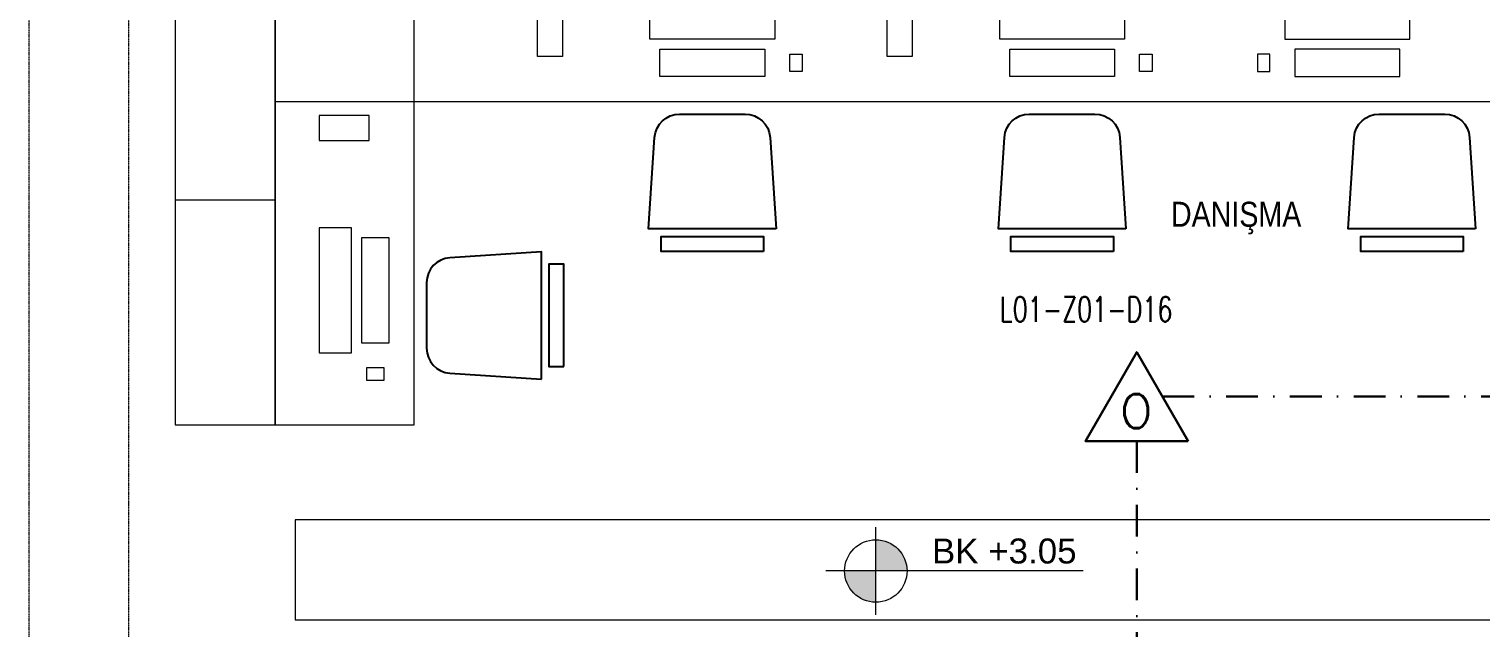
# Model space of a CAD drawing. Extents: x -3709 to 34975, y -230 to 8245.
# Drawn here: x 4486 to 5067, y 2430 to 2669 of the extents above; entities that cross this region are included whole.
import ezdxf
from ezdxf.enums import TextEntityAlignment as Align

# ---------------------------------------------------------------- set-up
doc = ezdxf.new("R2010")
doc.units = 0
doc.linetypes.add('DASHDOT', pattern=[25.4, 12.7, -6.35, 0, -6.35])
doc.linetypes.add('DOT2', pattern=[0.125, 0, -0.125])
doc.layers.get('0').update_dxf_attribs({"color": 9, "lineweight": 9})
for name, color, linetype, lineweight in [('05', 9, 'Continuous', 9), ('10', 9, 'Continuous', 9), ('20', 9, 'DOT2', 9), ('21', 9, 'Continuous', 9), ('E-DEDEKTÖR NUMARALARI', 20, 'Continuous', 30), ('E-KABLO', 7, 'Continuous', 30), ('E-OPTİK DUMAN DEDEKTÖRÜ', 7, 'Continuous', 30)]:
    doc.layers.add(name, color=color, linetype=linetype, lineweight=lineweight)
doc.styles.add('Arial', font='arial.ttf', dxfattribs={"height": 2.5})
doc.styles.add('E-YAZI', font='txttw.shx')
doc.styles.add('MuuM_TEXT-ITALIC', font='ARIALNI.TTF')
doc.styles.add('MuuM_TEXT-STANDART', font='ARIALN.TTF')

# ---------------------------------------------------------------- blocks, each defined once
blk = doc.blocks.new('p-vw-hoşgeldin tak')
at = {"layer": '20'}
for points in [[(-505, 40), (811, 40)], [(-505, 0), (811, 0)]]:
    blk.add_lwpolyline(points, dxfattribs=at)
blk = doc.blocks.new('m-vw-sandalye')
at = {"lineweight": -3, "ltscale": 0.5}
blk.add_lwpolyline([(-20.5, 0), (20.5, 0), (20.5, -6), (-20.5, -6)], close=True, dxfattribs=at)
blk.add_lwpolyline([(-25.5, -9), (25.5, -9), (23.11, -45.65, -0.395265), (13.13, -55), (-13.13, -55, -0.395265), (-23.11, -45.65)], format="xyb", close=True, dxfattribs=at)
blk = doc.blocks.new('m-vw-bilgisayar-2')
for points in [[(38, 60), (18, 60), (18, 70), (38, 70)], [(25, 25), (38, 25), (38, -25), (25, -25)], [(10, 21), (21, 21), (21, -21), (10, -21)], [(12, -31), (19, -31), (19, -36), (12, -36)]]:
    blk.add_lwpolyline(points, close=True)
blk = doc.blocks.new('danısma')
at = {"layer": '05'}
blk.add_line((-5959.55, 23391.46), (-5999.55, 23391.46), dxfattribs=at)
blk.add_lwpolyline([(-5279.55, 23301.46), (-5279.55, 23526.46), (-5999.55, 23526.46), (-5999.55, 23301.46), (-5959.55, 23301.46), (-5959.55, 23486.46), (-5319.55, 23486.46), (-5319.55, 23301.46), (-5279.55, 23301.46)], dxfattribs=at)
for points in [[(-5959.55, 23486.46), (-5959.55, 23430.86), (-5319.55, 23430.86), (-5319.55, 23486.46), (-5409.55, 23486.46)], [(-5959.55, 23301.46), (-5903.95, 23301.46), (-5903.95, 23486.46), (-5959.55, 23486.46)], [(-5951.55, 23223.47), (-5411.55, 23223.47), (-5411.55, 23263.47), (-5951.55, 23263.47)]]:
    blk.add_lwpolyline(points, close=True, dxfattribs=at)
at = {"layer": '05', "rotation": 90}
for p in [(-5784.55, 23430.86), (-5644.55, 23430.86)]:
    blk.add_blockref('m-vw-bilgisayar-2', p, dxfattribs=at)
at = {"layer": '05', "xscale": -1, "rotation": 270}
blk.add_blockref('m-vw-bilgisayar-2', (-5530.39, 23430.86), dxfattribs=at)
at = {"layer": '05', "lineweight": -3, "rotation": 180}
for p in [(-5784.55, 23370.86), (-5644.55, 23370.86), (-5504.55, 23370.86)]:
    blk.add_blockref('m-vw-sandalye', p, dxfattribs=at)
at = {"layer": '05', "xscale": -1}
blk.add_blockref('m-vw-bilgisayar-2', (-5903.95, 23355.35), dxfattribs=at)
at = {"layer": '05', "lineweight": -3, "xscale": -1, "rotation": 270}
blk.add_blockref('m-vw-sandalye', (-5843.95, 23345.27), dxfattribs=at)
blk = doc.blocks.new('0_elevationtarget-p-bk')
h = blk.add_hatch(color=254)
h.paths.add_polyline_path([(2.5, 0, 0.414214), (0, 2.5), (0, 0)])
h.paths.add_polyline_path([(0, 0), (-2.5, 0, 0.414214), (0, -2.5)])
blk.add_line((0, -3.5), (0, 3.5))
blk.add_lwpolyline([(16.6, 0), (-4, 0)])
blk.add_circle((0, 0), 2.5)
at = {"style": 'Arial'}
blk.add_attdef('BITMISKOT', text='', height=2, dxfattribs=at).set_placement((4.5, 0), align=Align.BOTTOM_LEFT)
at = {"style": 'MuuM_TEXT-ITALIC'}
blk.add_attdef('FINISHINGFLOORLEVEL', text='', height=2, dxfattribs=at).set_placement((4.5, -0.59), align=Align.TOP_LEFT)
blk = doc.blocks.new('100_OPTİK DUMAN DEDEKTÖRÜ 085')
at = {"layer": 'E-OPTİK DUMAN DEDEKTÖRÜ', "color": 4}
blk.add_lwpolyline([(2.059, 0), (0, 3.566), (-2.059, 0)], close=True, dxfattribs=at)
at = {"layer": 'E-OPTİK DUMAN DEDEKTÖRÜ', "color": 3, "style": 'E-YAZI'}
blk.add_text('O', height=1.36, dxfattribs=at).set_placement((-0.022, 1.201), align=Align.MIDDLE)

msp = doc.modelspace()

# ---------------------------------------------------------------- linework, layer by layer
at = {"layer": 'E-KABLO', "color": 6, "linetype": 'DASHDOT'}
for p, q in [((4939.53, 2522.32), (5839.15, 2522.32)), ((4929.23, 2504.49), (4929.23, 1591.75))]:
    msp.add_line(p, q, dxfattribs=at)

# ---------------------------------------------------------------- block references
at = {"layer": '05'}
msp.add_blockref('danısma', (10543.89, -20790.46), dxfattribs=at)
at = {"layer": '10', "rotation": 89.99999999999999}
msp.add_blockref('p-vw-hoşgeldin tak', (4525.84, 2299.5), dxfattribs=at)
at = {"layer": '21'}
ref = msp.add_blockref('0_elevationtarget-p-bk', (4824.76, 2452.5), dxfattribs=dict(at, xscale=5, yscale=5, zscale=5))
ref.add_attrib('BITMISKOT', 'BK +3.05', dxfattribs={"layer": '0', "height": 10, "style": 'Arial'}).set_placement((4847.26, 2452.5), align=Align.BOTTOM_LEFT)
at = {"layer": 'E-OPTİK DUMAN DEDEKTÖRÜ', "xscale": 10, "yscale": 10, "zscale": 10}
msp.add_blockref('100_OPTİK DUMAN DEDEKTÖRÜ 085', (4929.23, 2504.49), dxfattribs=at)

# ---------------------------------------------------------------- texts
at = {"layer": '21', "style": 'MuuM_TEXT-STANDART'}
msp.add_text('DANIŞMA', height=10, dxfattribs=at).set_placement((4995.08, 2600.3), align=Align.TOP_RIGHT)
at = {"layer": 'E-DEDEKTÖR NUMARALARI', "style": 'E-YAZI', "width": 0.7}
msp.add_text('L01-Z01-D16', height=10, dxfattribs=at).set_placement((4874.45, 2552.26))

doc.saveas('drawing.dxf')
